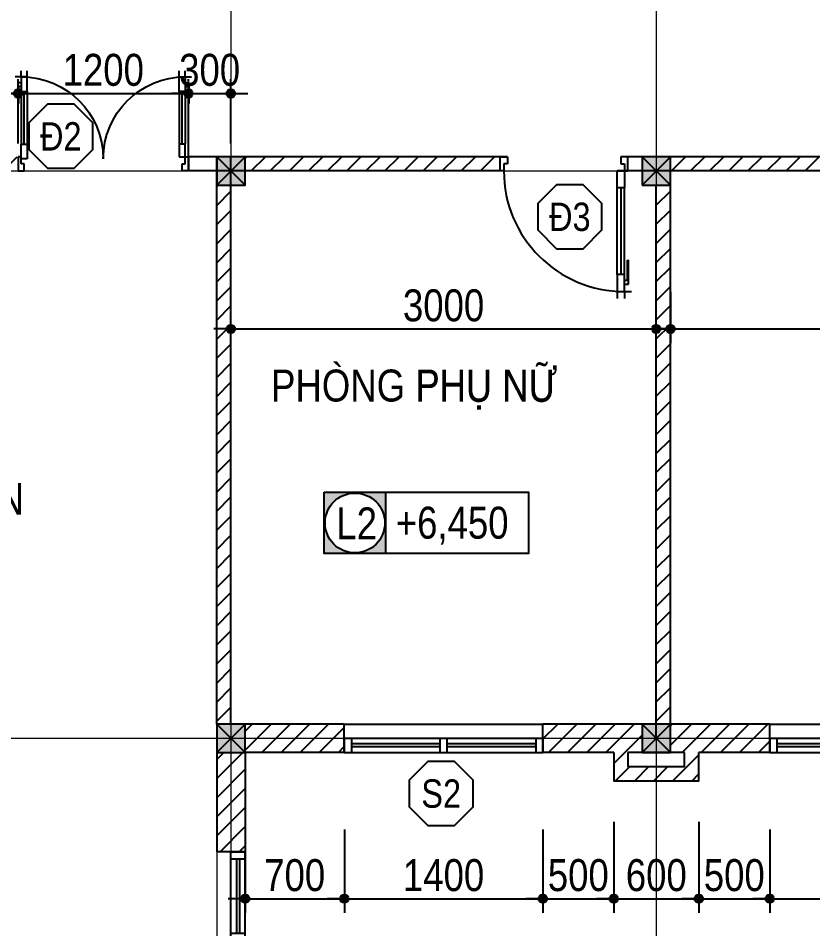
# Model space of a CAD drawing. Extents: x -79995 to 347433, y -157641 to 104789.
# Drawn here: x -8602 to -2998, y 64908 to 71329 of the extents above; entities that cross this region are included whole.
import ezdxf
from ezdxf.enums import TextEntityAlignment as Align

# ---------------------------------------------------------------- set-up
doc = ezdxf.new("R2010")
doc.units = 0
doc.linetypes.add('ACAD_ISO10W100', pattern=[18, 12, -3, 0, -3])
doc.layers.get('DEFPOINTS').update_dxf_attribs({"linetype": 'CONTINUOUS'})
for name, color, linetype in [('009', 251, 'CONTINUOUS'), ('DIM', 1, 'CONTINUOUS'), ('DOOR', 20, 'CONTINUOUS'), ('MEDIUM', 2, 'CONTINUOUS'), ('TAGS', 60, 'CONTINUOUS'), ('TEXT', 7, 'CONTINUOUS'), ('TUONG', 131, 'CONTINUOUS'), ('WALL', 4, 'CONTINUOUS')]:
    doc.layers.add(name, color=color, linetype=linetype)
doc.layers.add('NET-THAY', color=2, linetype='CONTINUOUS', lineweight=13)
doc.layers.add('TRUC', color=24, linetype='CONTINUOUS', lineweight=0)
doc.styles.add('1', font='', dxfattribs={"height": 250})
doc.styles.add('HEL-CONDENSE', font='')
doc.styles.add('VNI-HELVE-CONDENSEN', font='')
doc.styles.get('1').set_extended_font_data('VNI-Helve-Condense')
doc.styles.get('HEL-CONDENSE').set_extended_font_data('VNI-Helve-Condense')
doc.styles.get('VNI-HELVE-CONDENSEN').set_extended_font_data('VNI-Helve-Condense')
doc.dimstyles.new('D100', dxfattribs={"dimtxt": 225, "dimasz": 1.2, "dimexe": 100, "dimexo": 0, "dimgap": 50, "dimtad": 1, "dimdec": 0, "dimzin": 13, "dimdsep": 46, "dimtxsty": 'HEL-CONDENSE', "dimblk": 'D50', "dimcen": 0, "dimclrd": 1, "dimclre": 1, "dimclrt": 7, "dimadec": 0, "dimazin": 0, "dimtfac": 1, "dimtdec": 0, "dimtmove": 0, "dimatfit": 3, "dimldrblk": 'D50', "dimfxl": 1, "dimtolj": 1, "dimtzin": 13, "dimarcsym": 0})

# ---------------------------------------------------------------- blocks, each defined once
blk = doc.blocks.new('A$C6E0044D6')
at = {"layer": 'DOOR'}
for p, q in [((-25, 925), (-25, 975)), ((25, 925), (25, 975)), ((-25, 925), (-75, 925)), ((25, 925), (-25, 925)), ((-25, 925), (-25, 805)), ((25, 805), (25, 925)), ((-25, 874.1), (-53.3, 874.1)), ((-53.3, 874.1), (-53.3, 704.5)), ((-25, 845.9), (-47.6, 845.9)), ((-47.6, 845.9), (-47.6, 704.5)), ((-25, 874.1), (-25, 845.9)), ((-25, 827.9), (-25, 195)), ((-25, 805), (25, 805)), ((0, 195), (0, 805)), ((25, 805), (25, 195)), ((-47.6, 704.5), (-53.3, 704.5)), ((-25, 195), (25, 195)), ((-25, 75), (-25, 195)), ((25, 195), (25, 75)), ((-25, 75), (-50, 75)), ((-50, 75), (-50, -25)), ((-25, 25), (-25, 75)), ((25, 75), (-25, 75)), ((825, 25), (825, 75)), ((825, 75), (850, 75)), ((850, 75), (850, -25)), ((0, 25), (-25, 25)), ((0, -25), (0, 25)), ((800, -25), (800, 25)), ((800, 25), (825, 25)), ((-50, -25), (0, -25)), ((850, -25), (800, -25))]:
    blk.add_line(p, q, dxfattribs=at)
at = {"layer": 'DOOR', "color": 251}
blk.add_arc((-25, 75), 850, 0, 90, dxfattribs=at)
blk = doc.blocks.new('s11')
at = {"layer": 'DOOR'}
for p, q in [((0, 0), (0, -100)), ((1400, 0), (0, 0)), ((50, 0), (50, -100)), ((1350, 0), (1350, -100)), ((1400, 0), (1400, -100)), ((1400, -100), (0, -100))]:
    blk.add_line(p, q, dxfattribs=at)
at = {"layer": 'DOOR', "linetype": 'ByBlock', "lineweight": -2}
for p, q in [((675, -100), (675, 0)), ((725, -100), (725, 0))]:
    blk.add_line(p, q, dxfattribs=at)
at = {"layer": 'DOOR', "color": 251}
for p, q in [((50, -40), (675, -40)), ((50, -60), (675, -60)), ((725, -40), (1350, -40)), ((725, -60), (1350, -60))]:
    blk.add_line(p, q, dxfattribs=at)
blk = doc.blocks.new('A$C1CA434F2')
at = {"layer": 'DOOR'}
for p, q in [((-289.1, -309.3), (-289.1, -409.3)), ((-289.1, -309.3), (2110.9, -309.3)), ((-239.1, -309.3), (-239.1, -409.3)), ((885.9, -309.3), (885.9, -409.3)), ((935.9, -309.3), (935.9, -409.3)), ((1486.2, -309.3), (1486.2, -409.3)), ((1536.2, -309.3), (1536.2, -409.3)), ((2060.9, -309.3), (2060.9, -409.3)), ((2110.9, -309.3), (2110.9, -409.3)), ((-289.1, -409.3), (2110.9, -409.3))]:
    blk.add_line(p, q, dxfattribs=at)
at = {"layer": 'DOOR', "linetype": 'ByBlock', "lineweight": -2}
for p, q in [((285.2, -409.3), (285.2, -309.3)), ((335.2, -409.3), (335.2, -309.3))]:
    blk.add_line(p, q, dxfattribs=at)
at = {"layer": 'DOOR', "color": 251}
for p, q in [((285.2, -349.3), (-239.1, -349.3)), ((285.2, -369.3), (-239.1, -369.3)), ((885.9, -349.3), (335.2, -349.3)), ((885.9, -369.3), (335.2, -369.3)), ((1486.2, -349.3), (935.9, -349.3)), ((1486.2, -369.3), (935.9, -369.3)), ((2060.9, -349.3), (1536.2, -349.3)), ((2060.9, -369.3), (1536.2, -369.3))]:
    blk.add_line(p, q, dxfattribs=at)
blk = doc.blocks.new('A$C225A2996')
at = {"layer": 'WALL'}
blk.add_hatch(color=4, dxfattribs=at).paths.add_polyline_path([(531.4, 81.6), (731.4, 81.6), (731.4, 281.6), (531.4, 281.6)])
at = {"layer": 'WALL', "color": 4}
for p, q in [((531.4, 281.6), (731.4, 81.6)), ((531.4, 81.6), (731.4, 281.6))]:
    blk.add_line(p, q, dxfattribs=at)
blk.add_lwpolyline([(531.4, 81.6), (731.4, 81.6), (731.4, 281.6), (531.4, 281.6)], close=True, dxfattribs=at)
blk = doc.blocks.new('KH-CUADI')
at = {"layer": 'TAGS'}
blk.add_lwpolyline([(-124.3, 300), (-300, 124.3), (-300, -124.3), (-124.3, -300), (124.3, -300), (300, -124.3), (300, 124.3), (124.3, 300)], close=True, dxfattribs=at)
at = {"layer": 'TAGS', "style": 'VNI-HELVE-CONDENSEN'}
blk.add_attdef('D', text='', height=300, dxfattribs=at).set_placement((0, 0), align=Align.MIDDLE)
blk = doc.blocks.new('A$C48B57989')
at = {"layer": 'DOOR'}
for p, q in [((-446, 752.5), (-403.1, 752.5)), ((-446, 652.5), (-446, 752.5)), ((-403.1, 752.5), (-403.1, 702.5)), ((711.1, 752.5), (711.1, 702.5)), ((754, 752.5), (711.1, 752.5)), ((754, 652.5), (754, 752.5)), ((-424.6, 652.5), (-446, 652.5)), ((-403.1, 702.5), (-424.6, 702.5)), ((-424.6, 702.5), (-424.6, 652.5)), ((-381.7, 666.8), (-424.6, 666.8)), ((-424.6, 666.8), (-424.6, 563.9)), ((-381.7, 563.9), (-381.7, 666.8)), ((689.7, 563.9), (689.7, 652.5)), ((689.7, 652.5), (732.6, 652.5)), ((711.1, 702.5), (732.6, 702.5)), ((732.6, 702.5), (732.6, 652.5)), ((732.6, 652.5), (754, 652.5)), ((732.6, 652.5), (732.6, 563.9)), ((-424.6, 563.9), (-381.7, 563.9)), ((-424.6, 171.4), (-424.6, 563.9)), ((-403.1, 563.9), (-403.1, 191)), ((-381.7, 191), (-381.7, 563.9)), ((689.7, 191), (689.7, 563.9)), ((732.6, 563.9), (689.7, 563.9)), ((711.1, 563.9), (711.1, 191)), ((732.6, 171.4), (732.6, 563.9)), ((-448.8, 131.8), (-448.8, 277.2)), ((-443.9, 277.2), (-448.8, 277.2)), ((-443.9, 156), (-443.9, 277.2)), ((752, 156), (752, 277.2)), ((752, 277.2), (756.8, 277.2)), ((756.8, 131.8), (756.8, 277.2)), ((-424.6, 131.8), (-448.8, 131.8)), ((-424.6, 156), (-443.9, 156)), ((-424.6, 191), (-381.7, 191)), ((-424.6, 88.2), (-424.6, 191)), ((-424.6, 131.8), (-424.6, 156)), ((-381.7, 191), (-381.7, 88.2)), ((732.6, 191), (689.7, 191)), ((689.7, 191), (689.7, 88.2)), ((732.6, 88.2), (732.6, 191)), ((732.6, 131.8), (732.6, 156)), ((732.6, 156), (752, 156)), ((732.6, 131.8), (756.8, 131.8)), ((-424.6, 88.2), (-467.4, 88.2)), ((-424.6, 88.2), (-424.6, 45.3)), ((-381.7, 88.2), (-424.6, 88.2)), ((-381.7, 88.2), (-381.7, 45.3)), ((689.7, 88.2), (689.7, 45.3)), ((689.7, 88.2), (732.6, 88.2)), ((732.6, 88.2), (732.6, 45.3)), ((732.6, 88.2), (775.4, 88.2))]:
    blk.add_line(p, q, dxfattribs=at)
at = {"layer": 'DOOR', "color": 251}
for centre, major_axis, start_param, end_param in [((-424.6, 666.8), (409.1, 409.1), 3.926991, 5.497787), ((732.6, 666.8), (-409.1, 409.1), 0.785398, 2.356194)]:
    blk.add_ellipse(centre, major_axis=major_axis, ratio=1, start_param=start_param, end_param=end_param, dxfattribs=at)
blk = doc.blocks.new('D50')
at = {"layer": 'DIM'}
blk.add_hatch(color=256, dxfattribs=at).paths.add_polyline_path([(25, 0, 1), (-25, 0, 1)])
blk.add_line((25, 0), (100, 0), dxfattribs=at)
blk.add_circle((0, 0), 25, dxfattribs=at)
blk = doc.blocks.new('*D444')
at = {"layer": 'DEFPOINTS', "color": 0, "transparency": 16777216}
for p in [(-6301.5, 65609.2), (-7001.5, 65451.7), (-6301.5, 65120)]:
    blk.add_point(p, dxfattribs=at)
at = {"layer": 'DIM', "color": 1, "lineweight": -2, "transparency": 16777216}
for p, q in [((-6301.5, 65609.2), (-6301.5, 65020)), ((-7001.5, 65451.7), (-7001.5, 65020)), ((-7000.3, 65120), (-6302.7, 65120))]:
    blk.add_line(p, q, dxfattribs=at)
at = {"layer": 'DIM', "color": 1, "lineweight": -2, "transparency": 16777216, "xscale": 1.199999999999999, "yscale": 1.199999999999999, "zscale": 1.199999999999999, "rotation": 180}
blk.add_blockref('D50', (-7001.5, 65120), dxfattribs=at)
at = {"layer": 'DIM', "color": 1, "lineweight": -2, "transparency": 16777216, "xscale": 1.199999999999999, "yscale": 1.199999999999999, "zscale": 1.199999999999999}
blk.add_blockref('D50', (-6301.5, 65120), dxfattribs=at)
at = {"layer": 'DIM', "color": 7, "transparency": 16777216, "insert": (-6651.5, 65284.9), "char_height": 225, "attachment_point": 5, "style": 'HEL-CONDENSE'}
blk.add_mtext('\\A1;700', dxfattribs=at)
blk = doc.blocks.new('*D445')
at = {"layer": 'DEFPOINTS', "color": 0, "transparency": 16777216}
for p in [(-6301.5, 65609.2), (-4901.5, 65609.2), (-4901.5, 65120)]:
    blk.add_point(p, dxfattribs=at)
at = {"layer": 'DIM', "color": 1, "lineweight": -2, "transparency": 16777216}
for p, q in [((-6301.5, 65609.2), (-6301.5, 65020)), ((-4901.5, 65609.2), (-4901.5, 65020)), ((-6300.3, 65120), (-4902.7, 65120))]:
    blk.add_line(p, q, dxfattribs=at)
at = {"layer": 'DIM', "color": 1, "lineweight": -2, "transparency": 16777216, "xscale": 1.199999999999999, "yscale": 1.199999999999999, "zscale": 1.199999999999999, "rotation": 180}
blk.add_blockref('D50', (-6301.5, 65120), dxfattribs=at)
at = {"layer": 'DIM', "color": 1, "lineweight": -2, "transparency": 16777216, "xscale": 1.199999999999999, "yscale": 1.199999999999999, "zscale": 1.199999999999999}
blk.add_blockref('D50', (-4901.5, 65120), dxfattribs=at)
at = {"layer": 'DIM', "color": 7, "transparency": 16777216, "insert": (-5601.5, 65284.9), "char_height": 225, "attachment_point": 5, "style": 'HEL-CONDENSE'}
blk.add_mtext('\\A1;1400', dxfattribs=at)
blk = doc.blocks.new('*D446')
at = {"layer": 'DEFPOINTS', "color": 0, "transparency": 16777216}
for p in [(-4401.5, 65663.2), (-4901.5, 65609.2), (-4401.5, 65120)]:
    blk.add_point(p, dxfattribs=at)
at = {"layer": 'DIM', "color": 1, "lineweight": -2, "transparency": 16777216}
for p, q in [((-4401.5, 65663.2), (-4401.5, 65020)), ((-4901.5, 65609.2), (-4901.5, 65020)), ((-4900.3, 65120), (-4402.7, 65120))]:
    blk.add_line(p, q, dxfattribs=at)
at = {"layer": 'DIM', "color": 1, "lineweight": -2, "transparency": 16777216, "xscale": 1.199999999999999, "yscale": 1.199999999999999, "zscale": 1.199999999999999, "rotation": 180}
blk.add_blockref('D50', (-4901.5, 65120), dxfattribs=at)
at = {"layer": 'DIM', "color": 1, "lineweight": -2, "transparency": 16777216, "xscale": 1.199999999999999, "yscale": 1.199999999999999, "zscale": 1.199999999999999}
blk.add_blockref('D50', (-4401.5, 65120), dxfattribs=at)
at = {"layer": 'DIM', "color": 7, "transparency": 16777216, "insert": (-4651.5, 65284.9), "char_height": 225, "attachment_point": 5, "style": 'HEL-CONDENSE'}
blk.add_mtext('\\A1;500', dxfattribs=at)
blk = doc.blocks.new('*D447')
at = {"layer": 'DEFPOINTS', "color": 0, "transparency": 16777216}
for p in [(-4401.5, 65663.2), (-3801.5, 65663.2), (-3801.5, 65120)]:
    blk.add_point(p, dxfattribs=at)
at = {"layer": 'DIM', "color": 1, "lineweight": -2, "transparency": 16777216}
for p, q in [((-4401.5, 65663.2), (-4401.5, 65020)), ((-3801.5, 65663.2), (-3801.5, 65020)), ((-4400.3, 65120), (-3802.7, 65120))]:
    blk.add_line(p, q, dxfattribs=at)
at = {"layer": 'DIM', "color": 1, "lineweight": -2, "transparency": 16777216, "xscale": 1.199999999999999, "yscale": 1.199999999999999, "zscale": 1.199999999999999, "rotation": 180}
blk.add_blockref('D50', (-4401.5, 65120), dxfattribs=at)
at = {"layer": 'DIM', "color": 1, "lineweight": -2, "transparency": 16777216, "xscale": 1.199999999999999, "yscale": 1.199999999999999, "zscale": 1.199999999999999}
blk.add_blockref('D50', (-3801.5, 65120), dxfattribs=at)
at = {"layer": 'DIM', "color": 7, "transparency": 16777216, "insert": (-4101.5, 65284.9), "char_height": 225, "attachment_point": 5, "style": 'HEL-CONDENSE'}
blk.add_mtext('\\A1;600', dxfattribs=at)
blk = doc.blocks.new('*D448')
at = {"layer": 'DEFPOINTS', "color": 0, "transparency": 16777216}
for p in [(-3801.5, 65663.2), (-3301.5, 65609.2), (-3301.5, 65120)]:
    blk.add_point(p, dxfattribs=at)
at = {"layer": 'DIM', "color": 1, "lineweight": -2, "transparency": 16777216}
for p, q in [((-3801.5, 65663.2), (-3801.5, 65020)), ((-3301.5, 65609.2), (-3301.5, 65020)), ((-3800.3, 65120), (-3302.7, 65120))]:
    blk.add_line(p, q, dxfattribs=at)
at = {"layer": 'DIM', "color": 1, "lineweight": -2, "transparency": 16777216, "xscale": 1.199999999999999, "yscale": 1.199999999999999, "zscale": 1.199999999999999, "rotation": 180}
blk.add_blockref('D50', (-3801.5, 65120), dxfattribs=at)
at = {"layer": 'DIM', "color": 1, "lineweight": -2, "transparency": 16777216, "xscale": 1.199999999999999, "yscale": 1.199999999999999, "zscale": 1.199999999999999}
blk.add_blockref('D50', (-3301.5, 65120), dxfattribs=at)
at = {"layer": 'DIM', "color": 7, "transparency": 16777216, "insert": (-3551.5, 65284.9), "char_height": 225, "attachment_point": 5, "style": 'HEL-CONDENSE'}
blk.add_mtext('\\A1;500', dxfattribs=at)
blk = doc.blocks.new('*D449')
at = {"layer": 'DEFPOINTS', "color": 0, "transparency": 16777216}
for p in [(-3301.5, 65609.2), (-1901.5, 65609.2), (-1901.5, 65120)]:
    blk.add_point(p, dxfattribs=at)
at = {"layer": 'DIM', "color": 1, "lineweight": -2, "transparency": 16777216}
for p, q in [((-3301.5, 65609.2), (-3301.5, 65020)), ((-1901.5, 65609.2), (-1901.5, 65020)), ((-3300.3, 65120), (-1902.7, 65120))]:
    blk.add_line(p, q, dxfattribs=at)
at = {"layer": 'DIM', "color": 1, "lineweight": -2, "transparency": 16777216, "xscale": 1.199999999999999, "yscale": 1.199999999999999, "zscale": 1.199999999999999, "rotation": 180}
blk.add_blockref('D50', (-3301.5, 65120), dxfattribs=at)
at = {"layer": 'DIM', "color": 1, "lineweight": -2, "transparency": 16777216, "xscale": 1.199999999999999, "yscale": 1.199999999999999, "zscale": 1.199999999999999}
blk.add_blockref('D50', (-1901.5, 65120), dxfattribs=at)
at = {"layer": 'DIM', "color": 7, "transparency": 16777216, "insert": (-2601.5, 65284.9), "char_height": 225, "attachment_point": 5, "style": 'HEL-CONDENSE'}
blk.add_mtext('\\A1;1400', dxfattribs=at)
blk = doc.blocks.new('*D479')
at = {"layer": 'DEFPOINTS', "color": 0, "transparency": 16777216}
for p in [(-13001.5, 71205), (-8601.5, 70798.4), (-8601.5, 70445.8)]:
    blk.add_point(p, dxfattribs=at)
at = {"layer": 'DIM', "color": 1, "lineweight": -2, "transparency": 16777216}
for p, q in [((-13001.5, 71205), (-13001.5, 70698.4)), ((-8601.5, 70445.8), (-8601.5, 70898.4)), ((-13000.3, 70798.4), (-8602.7, 70798.4))]:
    blk.add_line(p, q, dxfattribs=at)
at = {"layer": 'DIM', "color": 1, "lineweight": -2, "transparency": 16777216, "xscale": 1.199999999999999, "yscale": 1.199999999999999, "zscale": 1.199999999999999, "rotation": 180}
blk.add_blockref('D50', (-13001.5, 70798.4), dxfattribs=at)
at = {"layer": 'DIM', "color": 1, "lineweight": -2, "transparency": 16777216, "xscale": 1.199999999999999, "yscale": 1.199999999999999, "zscale": 1.199999999999999}
blk.add_blockref('D50', (-8601.5, 70798.4), dxfattribs=at)
at = {"layer": 'DIM', "color": 7, "transparency": 16777216, "insert": (-10801.5, 70963.3), "char_height": 225, "attachment_point": 5, "style": 'HEL-CONDENSE'}
blk.add_mtext('\\A1;4400', dxfattribs=at)
blk = doc.blocks.new('*D480')
at = {"layer": 'DEFPOINTS', "color": 0, "transparency": 16777216}
for p in [(-7401.5, 70798.4), (-8601.5, 70445.8), (-7401.5, 70345.8)]:
    blk.add_point(p, dxfattribs=at)
at = {"layer": 'DIM', "color": 1, "lineweight": -2, "transparency": 16777216}
for p, q in [((-8601.5, 70445.8), (-8601.5, 70898.4)), ((-7401.5, 70345.8), (-7401.5, 70898.4)), ((-8600.3, 70798.4), (-7402.7, 70798.4))]:
    blk.add_line(p, q, dxfattribs=at)
at = {"layer": 'DIM', "color": 1, "lineweight": -2, "transparency": 16777216, "xscale": 1.199999999999999, "yscale": 1.199999999999999, "zscale": 1.199999999999999, "rotation": 180}
blk.add_blockref('D50', (-8601.5, 70798.4), dxfattribs=at)
at = {"layer": 'DIM', "color": 1, "lineweight": -2, "transparency": 16777216, "xscale": 1.199999999999999, "yscale": 1.199999999999999, "zscale": 1.199999999999999}
blk.add_blockref('D50', (-7401.5, 70798.4), dxfattribs=at)
at = {"layer": 'DIM', "color": 7, "transparency": 16777216, "insert": (-8001.5, 70963.3), "char_height": 225, "attachment_point": 5, "style": 'HEL-CONDENSE'}
blk.add_mtext('\\A1;1200', dxfattribs=at)
blk = doc.blocks.new('*D498')
at = {"layer": 'DEFPOINTS', "color": 0, "transparency": 16777216}
for p in [(-7101.5, 70798.4), (-7401.5, 70445.8), (-7101.5, 70445.8)]:
    blk.add_point(p, dxfattribs=at)
at = {"layer": 'DIM', "color": 1, "lineweight": -2, "transparency": 16777216}
for p, q in [((-7401.5, 70445.8), (-7401.5, 70898.4)), ((-7101.5, 70445.8), (-7101.5, 70898.4)), ((-7400.3, 70798.4), (-7102.7, 70798.4))]:
    blk.add_line(p, q, dxfattribs=at)
at = {"layer": 'DIM', "color": 1, "lineweight": -2, "transparency": 16777216, "xscale": 1.199999999999999, "yscale": 1.199999999999999, "zscale": 1.199999999999999, "rotation": 180}
blk.add_blockref('D50', (-7401.5, 70798.4), dxfattribs=at)
at = {"layer": 'DIM', "color": 1, "lineweight": -2, "transparency": 16777216, "xscale": 1.199999999999999, "yscale": 1.199999999999999, "zscale": 1.199999999999999}
blk.add_blockref('D50', (-7101.5, 70798.4), dxfattribs=at)
at = {"layer": 'DIM', "color": 7, "transparency": 16777216, "insert": (-7251.5, 70963.3), "char_height": 225, "attachment_point": 5, "style": 'HEL-CONDENSE'}
blk.add_mtext('\\A1;300', dxfattribs=at)
blk = doc.blocks.new('A$C27B14CF0')
at = {"layer": 'TAGS', "ltscale": 1000}
h = blk.add_hatch(color=8, dxfattribs=at)
h.paths.add_polyline_path([(249.9, 243.1), (-182.1, 243.1), (-182.1, -188.9), (249.9, -188.9)])
h.paths.add_polyline_path([(244.9, 27.1, -1), (-177.1, 27.1, -1)], flags=16)
blk.add_line((249.9, 243.1), (249.9, -188.9), dxfattribs=at)
blk.add_lwpolyline([(-182.1, 243.1), (1257.9, 243.1), (1257.9, -188.9), (-182.1, -188.9)], close=True, dxfattribs=at)
blk.add_circle((33.9, 27.1), 211, dxfattribs=at)
at = {"layer": 'TAGS', "ltscale": 1000, "style": 'VNI-HELVE-CONDENSEN'}
for p in [(-44.3, -83.7), (379.3, -83.7)]:
    blk.add_attdef('S', p, '', height=225, dxfattribs=at)
blk = doc.blocks.new('*D600')
at = {"layer": 'DEFPOINTS', "color": 0, "transparency": 16777216}
for p in [(-4101.5, 69137.8), (-7101.5, 68946.7), (-4101.5, 68946.7)]:
    blk.add_point(p, dxfattribs=at)
at = {"layer": 'DIM', "color": 1, "lineweight": -2, "transparency": 16777216}
for p, q in [((-7101.5, 68946.7), (-7101.5, 69237.8)), ((-4101.5, 68946.7), (-4101.5, 69237.8)), ((-7100.3, 69137.8), (-4102.7, 69137.8))]:
    blk.add_line(p, q, dxfattribs=at)
at = {"layer": 'DIM', "color": 1, "lineweight": -2, "transparency": 16777216, "xscale": 1.199999999999999, "yscale": 1.199999999999999, "zscale": 1.199999999999999, "rotation": 180}
blk.add_blockref('D50', (-7101.5, 69137.8), dxfattribs=at)
at = {"layer": 'DIM', "color": 1, "lineweight": -2, "transparency": 16777216, "xscale": 1.199999999999999, "yscale": 1.199999999999999, "zscale": 1.199999999999999}
blk.add_blockref('D50', (-4101.5, 69137.8), dxfattribs=at)
at = {"layer": 'DIM', "color": 7, "transparency": 16777216, "insert": (-5601.5, 69302.7), "char_height": 225, "attachment_point": 5, "style": 'HEL-CONDENSE'}
blk.add_mtext('\\A1;3000', dxfattribs=at)
blk = doc.blocks.new('*D601')
at = {"layer": 'DEFPOINTS', "color": 0, "transparency": 16777216}
for p in [(-4001.5, 69399.8), (1398.5, 69399.8), (1398.5, 69137.8)]:
    blk.add_point(p, dxfattribs=at)
at = {"layer": 'DIM', "color": 1, "lineweight": -2, "transparency": 16777216}
for p, q in [((-4001.5, 69399.8), (-4001.5, 69037.8)), ((1398.5, 69399.8), (1398.5, 69037.8)), ((-4000.3, 69137.8), (1397.3, 69137.8))]:
    blk.add_line(p, q, dxfattribs=at)
at = {"layer": 'DIM', "color": 1, "lineweight": -2, "transparency": 16777216, "xscale": 1.199999999999999, "yscale": 1.199999999999999, "zscale": 1.199999999999999, "rotation": 180}
blk.add_blockref('D50', (-4001.5, 69137.8), dxfattribs=at)
at = {"layer": 'DIM', "color": 1, "lineweight": -2, "transparency": 16777216, "xscale": 1.199999999999999, "yscale": 1.199999999999999, "zscale": 1.199999999999999}
blk.add_blockref('D50', (1398.5, 69137.8), dxfattribs=at)
at = {"layer": 'DIM', "color": 7, "transparency": 16777216, "insert": (-1301.5, 69302.7), "char_height": 225, "attachment_point": 5, "style": 'HEL-CONDENSE'}
blk.add_mtext('\\A1;5400', dxfattribs=at)

msp = doc.modelspace()

# ---------------------------------------------------------------- hatches: boundary and pattern name
at = {"layer": '009'}
h = msp.add_hatch(dxfattribs=at)
h.set_pattern_fill('ANSI31', color=256, scale=30, style=0)
h.set_pattern_definition([(45, (-1316106.72, -268894.45), (-67.351921, 67.351921), [])])
h.paths.add_polyline_path([(-8601.548, 70351.712), (-13001.548, 70351.712), (-13001.548, 70251.712), (-8601.548, 70251.712)])
h.paths.add_polyline_path([(-7101.548, 70151.712), (-7201.548, 70151.712), (-7201.548, 66351.712), (-7101.548, 66351.712)])
h.paths.add_polyline_path([(-5201.548, 70351.712), (-7001.548, 70351.712), (-7001.548, 70251.712), (-5201.548, 70251.712)])
h.paths.add_polyline_path([(-4001.548, 70151.712), (-4101.548, 70151.712), (-4101.548, 66351.712), (-4001.548, 66351.712)])
h.paths.add_polyline_path([(-1.548, 70351.712), (-4001.548, 70351.712), (-4001.548, 70251.712), (-3201.548, 70251.712), (-1.548, 70251.712)])
h.paths.add_polyline_path([(-4201.548, 66351.712), (-4901.548, 66351.712), (-4901.548, 66151.712), (-4401.548, 66151.712), (-4401.548, 65951.712), (-3801.548, 65951.712), (-3801.548, 66151.712), (-3301.548, 66151.712), (-3301.548, 66351.712), (-4001.548, 66351.712), (-4001.548, 66251.712), (-4001.548, 66151.712), (-3901.548, 66151.712), (-3901.548, 66051.712), (-4301.548, 66051.712), (-4301.548, 66151.712), (-4201.548, 66151.712)])
h.paths.add_polyline_path([(-6301.548, 66351.712), (-7001.548, 66351.712), (-7001.548, 66151.712), (-6301.548, 66151.712)])
h.paths.add_polyline_path([(-7001.548, 66151.712), (-7201.548, 66151.712), (-7201.548, 65451.712), (-7001.548, 65451.712)])
h.paths.add_polyline_path([(-7201.548, 62351.712), (-7901.548, 62351.712), (-7901.548, 62151.712), (-7401.548, 62151.712), (-7401.548, 61901.712), (-6801.548, 61901.712), (-6801.548, 62501.712), (-7001.548, 62501.712), (-7001.548, 63051.712), (-7201.548, 63051.712), (-7201.548, 62351.712), (-7001.548, 62351.712), (-7001.548, 62401.712), (-6901.548, 62401.712), (-6901.548, 62001.712), (-7301.548, 62001.712), (-7301.548, 62151.712), (-7201.548, 62151.712)])
h.paths.add_polyline_path([(-9301.548, 62351.712), (-10801.548, 62351.712), (-10801.548, 62151.712), (-10351.548, 62151.712), (-10351.548, 61951.712), (-9751.548, 61951.712), (-9751.548, 62151.712), (-9301.548, 62151.712)])
h.paths.add_polyline_path([(-9851.548, 62151.712), (-9851.548, 62051.712), (-10251.548, 62051.712), (-10251.548, 62151.712)], flags=17)
h.paths.add_polyline_path([(-13001.548, 63051.712), (-13201.548, 63051.712), (-13201.548, 62501.712), (-13451.548, 62501.712), (-13451.548, 61901.712), (-13201.548, 61901.712), (-12701.548, 61901.712), (-12701.548, 62151.712), (-12201.548, 62151.712), (-12201.548, 62351.712), (-12701.548, 62351.712), (-13001.548, 62351.712), (-13001.548, 62251.712), (-12801.548, 62251.712), (-12801.548, 62001.712), (-13101.548, 62001.712), (-13351.548, 62001.712), (-13351.548, 62401.712), (-13201.548, 62401.712), (-13201.548, 62351.712), (-13001.548, 62351.712)])
h.paths.add_polyline_path([(-13001.548, 66151.712), (-13201.548, 66151.712), (-13201.548, 66051.712), (-13351.548, 66051.712), (-13351.548, 66451.712), (-13201.548, 66451.712), (-13201.548, 66351.712), (-13001.548, 66351.712), (-13001.548, 67051.712), (-13201.548, 67051.712), (-13201.548, 66551.712), (-13451.548, 66551.712), (-13451.548, 65951.712), (-13201.548, 65951.712), (-13201.548, 65451.712), (-13001.548, 65451.712)])
h.paths.add_polyline_path([(-13001.548, 70151.712), (-13201.548, 70151.712), (-13201.548, 70051.712), (-13351.548, 70051.712), (-13351.548, 70451.712), (-13201.548, 70451.712), (-13201.548, 70351.712), (-13001.548, 70351.712), (-13001.548, 70551.712), (-13201.548, 70551.712), (-13451.548, 70551.712), (-13451.548, 69951.712), (-13201.548, 69951.712), (-13201.548, 69451.712), (-13001.548, 69451.712)])
h.paths.add_polyline_path([(-13001.548, 73251.712), (-12901.548, 73251.712), (-12901.548, 73351.712), (-13001.548, 73351.712), (-13001.548, 73951.712), (-13201.548, 73951.712), (-13201.548, 72551.712), (-13451.548, 72551.712), (-13451.548, 71951.712), (-13201.548, 71951.712), (-13001.548, 71951.712), (-13001.548, 72151.712), (-13201.548, 72151.712), (-13201.548, 72051.712), (-13351.548, 72051.712), (-13351.548, 72451.712), (-13201.548, 72451.712), (-13201.548, 72351.712), (-13001.548, 72351.712), (-13001.548, 72551.712)])

# ---------------------------------------------------------------- linework, layer by layer
at = {"layer": 'MEDIUM'}
for p, q in [((-6301.548, 66351.712), (-4901.548, 66351.712)), ((-3301.548, 66351.712), (-1901.548, 66351.712))]:
    msp.add_line(p, q, dxfattribs=at)
at = {"layer": 'NET-THAY'}
msp.add_line((-7201.548, 65451.712), (-7201.548, 63051.712), dxfattribs=at)
at = {"layer": 'TRUC', "linetype": 'ACAD_ISO10W100', "ltscale": 0.2}
for points in [[(-7101.548, 76977.493), (-7101.548, 60551.712)], [(-7101.548, 76977.493), (-7101.548, 60551.712)], [(-4101.548, 76977.493), (-4101.548, 60551.712)], [(-15555.532, 70251.712), (22214.78, 70251.712)], [(-15555.532, 66251.712), (22214.78, 66251.712)]]:
    msp.add_lwpolyline(points, dxfattribs=at)
at = {"layer": 'TUONG'}
for p, q in [((-5151.548, 70351.712), (-7401.548, 70351.712)), ((-7401.548, 70251.712), (-7401.548, 70351.712)), ((-7201.548, 66351.712), (-7201.548, 70351.712)), ((-7101.548, 66351.712), (-7101.548, 70351.712)), ((-5201.548, 70251.712), (-5201.548, 70351.712)), ((-4201.548, 70351.712), (-4351.548, 70351.712)), ((-4301.548, 70251.712), (-4301.548, 70351.712)), ((19.881, 70351.712), (-4001.548, 70351.712)), ((-4001.548, 70251.712), (-4001.548, 70351.712)), ((-5176.548, 70251.712), (-7401.548, 70251.712)), ((-4201.548, 70251.712), (-4376.548, 70251.712)), ((-3201.548, 70251.712), (-4201.548, 70251.712)), ((-3901.548, 70251.712), (-4001.548, 70251.712)), ((-1.548, 70251.712), (-3801.548, 70251.712)), ((-4101.548, 66251.712), (-4101.548, 70151.712)), ((-4001.548, 66251.712), (-4001.548, 70151.712)), ((-6301.548, 66151.712), (-6301.548, 66351.712)), ((-4901.548, 66151.712), (-4901.548, 66351.712)), ((-3301.548, 66151.712), (-3301.548, 66351.712)), ((-7001.548, 65451.712), (-7201.548, 65451.712))]:
    msp.add_line(p, q, dxfattribs=at)
for points in [[(-6301.548, 66351.712), (-7201.548, 66351.712), (-7201.548, 65451.712)], [(-3301.548, 66351.712), (-4901.548, 66351.712)], [(-6301.548, 66151.712), (-7001.548, 66151.712), (-7001.548, 65451.712)], [(-4401.548, 66151.712), (-4901.548, 66151.712)], [(-4401.548, 66151.712), (-4401.548, 65951.712), (-3801.548, 65951.712), (-3801.548, 66151.712)], [(-3901.548, 66151.712), (-4301.548, 66151.712)], [(-4301.548, 66151.712), (-4301.548, 66051.712), (-3901.548, 66051.712), (-3901.548, 66151.712)], [(-3301.548, 66151.712), (-3801.548, 66151.712)]]:
    msp.add_lwpolyline(points, dxfattribs=at)

# ---------------------------------------------------------------- block references
at = {"layer": 'DOOR', "xscale": -1, "rotation": 180}
msp.add_blockref('A$C48B57989', (-8155.555, 71004.186), dxfattribs=at)
at = {"layer": 'DOOR'}
for name, p, rotation in [('A$C6E0044D6', (-4351.548, 70326.712), 180), ('A$C1CA434F2', (-7410.832, 63340.807), 90)]:
    msp.add_blockref(name, p, dxfattribs=dict(at, rotation=rotation))
at = {"layer": 'DOOR', "xscale": -1}
for p in [(-4901.548, 66251.712), (-1901.548, 66251.712)]:
    msp.add_blockref('s11', p, dxfattribs=at)
at = {"layer": 'TAGS', "linetype": 'Continuous'}
ref = msp.add_blockref('KH-CUADI', (-8301.291, 70497.24), dxfattribs=dict(at, xscale=0.75, yscale=0.75, zscale=0.75, rotation=180))
ref.add_attrib('D', 'Ñ2', dxfattribs={"color": 7, "height": 200, "style": 'VNI-HELVE-CONDENSEN'}).set_placement((-8301.291, 70497.24), align=Align.MIDDLE)
ref = msp.add_blockref('KH-CUADI', (-4711.097, 69928.767), dxfattribs=dict(at, xscale=0.75, yscale=0.75, zscale=0.75, rotation=180))
ref.add_attrib('D', 'Ñ3', dxfattribs={"color": 7, "height": 200, "style": 'VNI-HELVE-CONDENSEN'}).set_placement((-4711.097, 69928.767), align=Align.MIDDLE)
at = {"layer": 'TAGS', "ltscale": 1000}
ref = msp.add_blockref('A$C27B14CF0', (-6260.574, 67742.712), dxfattribs=at)
ref.add_attrib('S', 'L2', (-6357.836, 67654.119), dxfattribs={"color": 7, "ltscale": 1000, "height": 225, "style": 'VNI-HELVE-CONDENSEN'})
ref.add_attrib('S', '+6,450', (-5938.837, 67659.055), dxfattribs={"color": 7, "ltscale": 1000, "height": 225, "style": 'VNI-HELVE-CONDENSEN'})
at = {"layer": 'TAGS', "linetype": 'Continuous'}
ref = msp.add_blockref('KH-CUADI', (-5618.417, 65861.813), dxfattribs=dict(at, xscale=0.75, yscale=0.75, zscale=0.75, rotation=180))
ref.add_attrib('D', 'S2', dxfattribs={"color": 7, "height": 200, "style": 'VNI-HELVE-CONDENSEN'}).set_placement((-5618.417, 65861.813), align=Align.MIDDLE)
at = {"layer": 'TUONG', "color": 4}
for p in [(-7732.938, 70070.079), (-4732.938, 70070.079), (-7732.938, 66070.079), (-4732.938, 66070.079)]:
    msp.add_blockref('A$C225A2996', p, dxfattribs=at)

# ---------------------------------------------------------------- texts
at = {"layer": 'TEXT', "char_height": 225, "attachment_point": 2, "style": '1'}
for s, insert in [('PHOØNG PHUÏ NÖÕ', (-5808, 68851.079)), ('PHOØNG HOÏP GIAO BAN', (-10006.732, 68051.997))]:
    msp.add_mtext(s, dxfattribs=dict(at, insert=insert))

# ---------------------------------------------------------------- dimensions: what is measured, and where the dimension line sits
at = {"layer": 'DIM'}
for base, p1, p2, picture, middle in [((-8601.548, 70798.389), (-13001.548, 71205.04), (-8601.548, 70445.776), '*D479', (-10801.548, 70963.289)), ((-7401.548, 70798.389), (-8601.548, 70445.776), (-7401.548, 70345.776), '*D480', (-8001.548, 70963.289)), ((-3801.548, 65119.983), (-4401.548, 65663.227), (-3801.548, 65663.227), '*D447', (-4101.548, 65284.883)), ((-4901.548, 65119.983), (-6301.548, 65609.222), (-4901.548, 65609.222), '*D445', (-5601.548, 65284.883)), ((-1901.548, 65119.983), (-3301.548, 65609.222), (-1901.548, 65609.222), '*D449', (-2601.548, 65284.883))]:
    dim = msp.add_linear_dim(base=base, p1=p1, p2=p2, dimstyle='D100', override={"dimtmove": 1}, dxfattribs=at)
    dim.commit()
    dim.dimension.update_dxf_attribs({"geometry": picture, "text_midpoint": middle})
for base, p1, p2, picture, middle in [((-7101.548, 70798.389), (-7401.548, 70445.776), (-7101.548, 70445.776), '*D498', (-7251.548, 70798.389)), ((-4401.548, 65119.983), (-4901.548, 65609.222), (-4401.548, 65663.227), '*D446', (-4651.548, 65119.983)), ((-3301.548, 65119.983), (-3801.548, 65663.227), (-3301.548, 65609.222), '*D448', (-3551.548, 65119.983))]:
    dim = msp.add_linear_dim(base=base, p1=p1, p2=p2, dimstyle='D100', override={"dimtmove": 1}, dxfattribs=at)
    dim.commit()
    dim.dimension.update_dxf_attribs({"geometry": picture, "text_midpoint": middle, "dimtype": 160})
for base, p1, p2, picture, middle in [((-4101.548, 69137.768), (-7101.548, 68946.706), (-4101.548, 68946.706), '*D600', (-5601.548, 69302.668)), ((1398.452, 69137.768), (-4001.548, 69399.794), (1398.452, 69399.794), '*D601', (-1301.548, 69302.668)), ((-6301.548, 65119.983), (-7001.548, 65451.712), (-6301.548, 65609.222), '*D444', (-6651.548, 65284.883))]:
    dim = msp.add_linear_dim(base=base, p1=p1, p2=p2, dimstyle='D100', dxfattribs=at)
    dim.commit()
    dim.dimension.update_dxf_attribs({"geometry": picture, "text_midpoint": middle})

doc.saveas('drawing.dxf')
